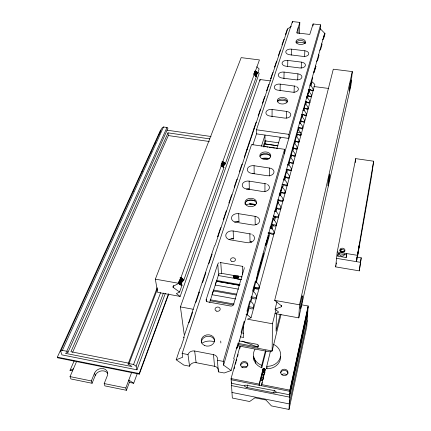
<?xml version="1.0" encoding="UTF-8"?>
<svg xmlns="http://www.w3.org/2000/svg" width="431" height="431" viewBox="0 0 431 431"><rect width="100%" height="100%" fill="white"/><g stroke="black" fill="none" stroke-linecap="round" stroke-linejoin="round"><path stroke-width="0.65" d="M280.554 356.394A13.528 11.712 1.3 0 1 267.753 368.758L266.762 368.704L266.762 366.302L270.372 351.567M269.558 176.058L269.59 168.042L254.064 165.725A5.533 3.895 -1.1 0 0 247.448 168.731A5.533 3.895 -1.1 0 0 251.618 173.354L267.285 175.713A5.555 3.922 0 0 0 273.879 172.696A5.555 3.922 0 0 0 269.59 168.042M272.047 116.806L272.101 109.458L286.615 111.43A5.177 3.394 0.8 0 1 290.699 115.449A5.177 3.394 0.8 0 1 284.616 118.078L269.984 116.063A5.156 3.373 -0.1 0 1 266.002 112.071A5.156 3.373 -0.1 0 1 272.101 109.458M275.996 309.657L272.467 323.778L272.139 350.979L269.768 351.841L237.443 345.716M265.038 369.162L265.043 370.353L264.198 369.679L262.98 370.207L259.166 385.282L259.155 384.102L262.975 369.017L264.192 368.483L265.038 369.162L265.033 369.669L261.423 385.729L262.21 382.496M280.112 90.79L280.22 84.126L295.51 86.227M280.209 138.513L280.231 137.225L276.891 148.404M257.781 72.149L259.166 73.432L180.163 296.42L176.344 293.635L179.571 292.04L182.054 285.074C179.797 284.104 182.728 281.077 183.827 280.102L180.982 277.661M276.411 313.768L276.088 331.17L280.236 314.188M283.943 78.728L284.077 72.085L297.918 73.852A4.924 3.065 1.1 0 1 301.856 77.472A4.924 3.065 1.1 0 1 296.113 79.854L282.165 78.054A4.903 3.049 0.4 0 1 278.318 74.455A4.903 3.049 0.4 0 1 284.077 72.085M284.492 153.398L284.584 149.315L251.564 144.547L182.168 353.436L182.717 357.213L176.204 359.793L183.87 365.095L189.57 366.21A5.344 4.628 -11.3 0 1 196.116 362.692L214.552 366.285A5.355 4.676 -8.4 0 1 218.35 369.432M275.08 309.221L281.389 306.732L281.411 305.784L274.666 300.375L333.298 69.202L352.31 71.589L350.947 85.23L298.796 317.868L275.021 313.569L278.733 312.103L275.08 309.221L276.988 301.603M286.453 118.116L286.615 111.43M287.671 66.396L287.816 60.432L301.441 62.129A4.843 2.963 1.2 0 1 305.337 65.636A4.843 2.963 1.2 0 1 299.696 67.942L285.963 66.207A4.827 2.952 0.5 0 1 282.16 62.727A4.827 2.952 0.5 0 1 287.816 60.432M256.52 133.858L256.467 129.779L292.423 21.55L299.814 22.412L296.652 32.869L309.776 34.426L313.111 23.953L320.567 24.82L288.91 134.353L288.797 138.437L256.52 133.858L252.862 144.935M291.264 55.093L291.431 49.145L304.852 50.783A4.768 2.872 1.3 0 1 308.704 54.177A4.768 2.872 1.3 0 1 303.16 56.413L289.637 54.742A4.752 2.855 0.6 0 1 285.877 51.37A4.752 2.855 0.6 0 1 291.431 49.145M292.385 22.881L292.423 21.55M294.055 92.627L294.276 85.958M297.95 33.494L298.155 27.589M297.697 79.837L297.918 73.852M299.41 33.494L299.814 22.412M301.199 68.103L301.441 62.129M240.04 346.185L231.081 378.574L232.325 398.039L249.619 401.52L254.953 397.802L265.954 400.006L271.428 405.91L289.029 409.45L289.869 390.152L308.149 305.988L301.528 304.803M304.593 56.736L304.852 50.783M223.156 167.444L223.457 165.957L225.305 163.769L222.434 161.216M313.008 25.914L313.111 23.953M298.796 317.868L299.486 304.792L352.31 71.589M238.661 343.469L238.057 343.028L233.694 358.63L234.308 359.071L231.118 370.515L223.57 365.154L320.33 28.823L320.567 24.82M255.615 76.098L257.582 73.248L259.128 68.917L256.79 66.757M308.655 89.341L309.959 89.508L312.049 90.876L313.202 90.365L313.089 89.093L311.667 86.615L310.977 85.855L309.77 85.699M305.229 101.576L306.554 101.754L308.682 103.117L309.867 102.567L309.42 100.445L307.605 97.982L308.273 95.58L310.379 96.943L311.548 96.42L311.101 94.319L309.302 91.868L309.959 89.508M254.252 72.834L257.582 73.248L255.087 70.824M308.149 305.988L306.78 326.526L289.029 409.45M301.711 114.231L303.036 114.414L305.207 115.767L305.773 115.794L306.419 115.179L306.306 113.838L305.466 112.135L304.119 110.514L302.874 110.352M304.119 110.514L304.809 108.03L306.958 109.388L308.16 108.822L307.707 106.672L305.875 104.194L306.554 101.754M298.08 127.317L299.394 127.501L301.614 128.847L302.19 128.864L302.853 128.217L302.4 125.992L300.515 123.465L301.231 120.901L303.424 122.253L303.995 122.275L304.652 121.644L304.2 119.446L302.33 116.936L303.036 114.414M284.412 176.882L285.613 177.055L288.005 178.364L289.093 178.062C290.085 176.042 288.226 173.876 286.879 172.492L287.687 169.593L289.314 170.687L291.13 170.622C292.105 168.623 290.252 166.49 288.932 165.116L289.724 162.266L292.067 163.586L292.676 163.57L293.387 162.837L292.924 160.472L290.952 157.865L291.728 155.068L294.044 156.394L294.648 156.383L295.348 155.672L294.885 153.334L292.929 150.742L293.694 147.995L295.984 149.325L296.582 149.325L297.271 148.63L296.814 146.319L294.874 143.744L295.628 141.045L297.891 142.381L298.484 142.386L299.168 141.707L298.705 139.428L296.787 136.869L297.525 134.213L299.771 135.555L300.353 135.566L301.027 134.903L300.569 132.651L298.667 130.108L299.394 127.501M282.176 184.452L283.501 184.657L285.92 185.955L287.019 185.632C288.032 183.595 286.157 181.403 284.789 180.007L283.587 179.835M280.128 192.21L281.346 192.393L283.797 193.686L284.913 193.347C285.936 191.283 284.056 189.064 282.661 187.657L281.335 187.458M273.324 216.281L274.644 216.491L277.181 217.757L278.34 217.364C279.412 215.231 277.505 212.914 276.039 211.486L276.923 208.308L278.642 209.391L280.57 209.207C281.626 207.101 279.73 204.817 278.286 203.394L279.153 200.275L277.833 200.07M279.153 200.275L280.856 201.363L282.763 201.202C283.803 199.122 281.912 196.865 280.495 195.453L279.272 195.265M267.98 233.009L269.962 233.338L272.554 234.583L273.75 234.146C274.859 231.97 272.931 229.588 271.406 228.134L272.327 224.831L274.089 225.909L274.892 226.092L276.066 225.677C277.155 223.522 275.242 221.168 273.744 219.729L274.644 216.491M250.799 297.595C252.593 297.654 254.468 300.03 256.181 298.36C257.415 296 255.448 293.339 253.692 291.825L254.748 288.032C255.847 288.878 257.657 289.794 258.842 288.625C260.06 286.286 258.099 283.673 256.38 282.17L255.174 281.949M310.977 85.855L312.125 81.734L314.835 84.411L251.031 317.739L247.281 314.862L249.247 307.793C254.915 311.985 254.888 303.693 250.95 301.684L252.027 297.81M373.65 161.21L356.302 261.633L357.035 257.124L361.21 257.813L359.282 270.857L335.657 266.881L337.214 251.995L355.704 158.624L373.65 161.21L371.527 176.435L357.326 257.722M337.834 256.149L338.114 253.503L346.481 254.883L346.163 257.533L337.834 256.149L338.346 253.536M355.241 162.595L355.704 158.624M346.481 254.883L346.637 253.552L337.214 251.995M356.744 259.936L356.906 258.724M234.442 278.34L234.286 275.204C231.576 279.019 239.544 279.196 241.322 279.45M359.282 270.857L361.21 257.813M340.662 250.901L340.873 249.587M357.116 257.533L359.282 245.153L357.245 257.636M356.766 259.947L356.97 258.756M346.163 257.533L346.777 254.252M340.802 251.257L341.174 249.355M335.657 266.881L335.916 265.561M336.18 264.241L336.439 262.921M324.651 33.235L257.986 271.735L255.874 281.729L255.314 281.292L252.588 291.044L253.153 291.485M307.659 313.38L289.562 397.123L231.528 385.605M307.174 320.621L289.271 403.917L231.97 392.458M308.068 307.211L289.815 391.326L231.156 379.754M307.82 310.929L289.664 394.823L276.082 392.129A2.311 1.137 14.6 0 0 273.841 390.524L245.772 385.125A2.29 1.126 15.6 0 0 244.786 386.23A2.29 1.126 15.6 0 0 246.968 387.517L273.809 392.84A2.311 1.137 14.6 0 0 276.082 392.129M273.809 392.84L274.412 390.233M262.996 379.264L263.939 375.39M264.251 374.097L264.876 371.511M266.762 368.704L267.075 367.427M281.039 314.393L272.139 350.979L238.413 344.606M262.867 379.727L263.486 377.195M264.262 374.027L264.882 371.495M281.389 306.732L281.707 305.428M261.03 380.357L262.996 372.583L262.975 369.017M253.557 356.221A13.528 11.712 1.3 0 0 254.145 360.461C255.513 363.834 258.331 366.539 261.762 367.74L261.741 365.332L265.485 350.635M261.762 367.74L265.975 351.152M258.449 345.403L258.002 347.122L238.521 343.453M246.968 387.517L247.636 384.942M234.152 368.909L234.679 366.991M235.445 364.222L235.983 362.282M236.269 361.248L236.797 359.335M237.594 356.459L238.127 354.514M239.738 348.69L240.277 346.75M231.738 381.99L231.382 383.278L244.7 385.917M256.38 282.17L269.962 233.338M280.495 195.453L281.346 192.393M282.661 187.657L283.501 184.657M284.789 180.007L285.613 177.055M274.574 220.553L275.522 217.138L274.213 216.928M236.183 348.356L237.433 347.882L263.702 253.654L263.163 253.207M265.054 245.228L266.207 244.663L268.669 235.843L268.141 235.407M269.935 227.778L271.077 227.202L273.437 218.722L272.925 218.291M274.666 210.98L275.759 210.409L278.033 202.252L277.526 201.821M279.153 194.855L280.263 194.257L282.45 186.391L281.96 185.966M283.506 179.291L284.6 178.682L286.712 171.112L286.232 170.687M287.741 164.276L288.786 163.678L298.613 128.438L298.16 128.018M299.329 122.447L300.477 121.752L302.309 115.179L301.862 114.759M303.117 109.334L304.108 108.714L305.881 102.362L305.444 101.948M309.921 84.632L311.02 83.921L312.68 77.973L312.26 77.564M316.424 61.407L317.502 60.69L319.053 55.109L318.649 54.705M319.651 50.244L320.589 49.613L322.097 44.204L321.698 43.806M306.506 96.824L307.621 96.118L309.339 89.966L308.908 89.551M313.224 72.839L314.312 72.128L315.918 66.358L315.508 65.954M322.528 39.604L323.579 38.887L325.044 33.634L320.33 28.823M223.57 365.154L223.285 361.393L284.584 149.315M273.2 225.472L272.203 228.915L270.215 228.597M244.188 268.572L233.602 304.399A2.581 2.112 -3.8 0 1 230.483 306.015L208.033 301.953A2.57 2.09 -6.3 0 1 206.217 299.453L217.763 264.025L218.549 274.827L209.698 302.384M263.917 147.068L265.922 140.721M263.244 146.411L265 140.856L264.99 135.059L261.445 146.174M215.344 284.385L216.34 281.271L239.523 285.365M176.204 359.793L179.959 348.609L180.492 348.388L184.166 337.441L183.638 337.662L214.638 245.401L215.139 245.137L287.709 28.877M324.888 33.473L323.185 38.478L323.579 38.887M184.193 334.348L180.417 306.92L260.033 79.541L270.458 80.893M220.974 165.256L223.948 167.578L183.827 280.102L179.829 279.412M268.669 235.843L265.674 244.215L266.207 244.663M179.571 292.04L173.095 287.342L172.955 286.389L178.887 283.334L259.446 59.925L241.188 57.635L155.354 279.148L157.601 292.337L180.163 296.42M282.45 186.391L279.767 193.815L280.263 194.257M173.095 287.342L173.785 285.451M160.677 129.893L57.35 357.17L57.582 357.795L139.342 374.151L139.202 373.537L168.456 293.953M139.342 374.151L168.79 293.958M133.691 383.245L128.804 380.045L129.386 382.372L133.691 383.245L137.419 373.154M157.191 287.719L128.082 363.996L131.913 366.549L65.453 353.345L68.076 352.1L167.95 128.293L166.991 127.484L163.505 126.983L161.943 128.099L60.642 351.217L61.94 354.875L136.956 369.814L165.305 293.425M76.616 361.453L70.043 376.608L70.867 378.941L92.072 383.272L91.329 380.945L94.545 373.127A6.982 5.775 -22.9 0 1 103.284 368.613A6.982 5.775 -22.9 0 1 107.33 375.708L104.205 383.568L104.889 385.89L126.428 390.292L129.386 382.372M136.956 369.814L136.126 366.194L163.424 293.058M309.339 89.966L307.19 95.698L307.621 96.118M126.428 390.292L125.825 387.975L131.644 372.481M136.126 366.194L133.578 364.486L160.618 292.638M315.918 66.358L313.897 71.708L314.312 72.128M128.082 363.996L129.058 363.592L157.595 288.716M92.072 383.272L95.267 375.471A6.955 5.765 -23.1 0 1 101.355 370.919A6.955 5.765 -23.1 0 1 107.766 373.558M72.413 370.843L70.021 370.358L74.051 361.124M72.591 352.38L168.343 135.56L168.009 132.85L209.838 138.901M168.009 132.85L70.926 351.718L128.395 363.096M60.642 351.217L62.382 350.381L66.762 351.249L166.991 127.484M133.227 191.202L133.788 189.979M141.853 172.217L142.408 170.988M150.473 153.231L151.028 152.003M154.368 144.654L155.478 142.203M159.093 134.24L160.208 131.794M62.382 350.381L163.505 126.983M262.996 372.583L263.109 368.785M218 263.546L218.894 262.802M262.603 380.185L261.261 380.395L260.68 379.302L260.696 380.476M291.286 26.28L287.294 29.179L285.559 34.345L285.974 34.044M284.212 39.291L283.792 39.593L282.003 44.921L282.424 44.619M280.608 50.034L280.188 50.33L278.34 55.825L278.765 55.529M276.891 61.11L276.465 61.412L274.558 67.08L274.989 66.783M273.055 72.543L272.624 72.844L270.652 78.695L271.088 78.399M269.095 84.352L268.653 84.648L266.622 90.693L267.064 90.402M265 96.549L264.559 96.846L262.457 103.095L262.905 102.799M260.771 109.156L260.319 109.447L258.147 115.912L258.6 115.621M256.397 122.194L255.939 122.485L244.302 157.121L244.77 156.836M253.692 129.176L254.15 128.885M251.408 135.98L251.866 135.69M249.08 142.903L249.544 142.613M246.715 149.945L247.178 149.659M242.319 164.136L241.85 164.421L239.35 171.856L239.825 171.576M237.282 179.145L236.808 179.425L234.216 187.14L234.696 186.86M232.061 194.72L231.576 194.995L228.888 202.996L229.373 202.726M226.636 210.883L226.146 211.152L223.355 219.471L223.845 219.201M221.001 227.676L220.505 227.945L217.601 236.587L218.097 236.323M211.621 254.387L212.122 254.134L209.046 263.309L208.539 263.562M205.393 272.92L205.905 272.667L202.694 282.224L202.182 282.472M198.906 292.223L199.424 291.981L196.078 301.942L195.561 302.179M192.145 312.351L192.668 312.114L189.177 322.507L188.654 322.738M70.021 370.358L73.399 368.855M255.82 76.174L256.51 76.255L255.82 76.174L256.51 76.255L225.305 163.769L222.013 163.295M251.031 317.739L247.416 319.193L272.467 323.778M263.115 369.981L263.907 369.69M263.131 372.357L264.208 372.055L264.704 372.319L264.693 368.747M231.118 370.515L224.163 372.993L218.372 371.856L217.375 360.251A5.463 4.719 -8 0 0 213.485 354.627L194.672 351.006A5.452 4.666 -10.7 0 0 187.986 354.562L182.168 353.436M223.177 167.465L223.511 167.379L223.069 167.126M254.198 73.329L257.242 73.582L256.951 72.44L254.974 72.133M221.949 163.839L224.928 164.13L224.589 162.891L222.062 162.449M256.041 76.379L255.739 76.325M179.77 280.01L183.407 280.484L182.959 279.961L183.428 279.606L182.992 279.132L180.487 278.631M223.463 167.611L223.948 167.578M181.187 284.923L182.054 285.074L180.53 284.816M178.553 282.709L181.78 285.042M266.762 366.302L267.759 366.35A13.582 11.729 1.3 0 0 280.29 357.369A13.582 11.729 1.3 0 0 273.685 344.423M220.122 262.501L242.944 266.417M235.471 278.394C236.905 278.728 238.893 277.553 238.365 275.915L238.445 277.796M254.726 72.629L257.28 72.839L254.737 72.478M254.004 74.046L256.623 74.261L254.031 73.89M254.306 72.182L256.951 72.44M253.816 73.62L256.833 73.669M254.71 75.075L255.939 75.199L254.613 74.994M221.103 164.556L224.244 164.874L221.76 164.464M222.315 163.042L224.96 163.322L222.326 162.896M221.389 166.075L223.285 166.285L221.421 165.983M254.71 71.848L256.596 72.058L254.71 71.74M254.678 73.297L257.242 73.582L254.699 73.146M223.274 167.573L223.684 167.616M254.263 74.692L256.127 74.902L254.285 74.579M221.997 164.195L224.573 164.502L224.476 164.216M222.057 162.584L224.589 162.891M221.556 165.73L223.457 165.957L221.588 165.623M306.376 97.826L307.605 97.982M254.92 71.535L256.229 71.702M179.318 280.888L182.631 281.308L179.355 280.678M254.295 72.349L256.935 72.688M253.827 74.261L256.359 74.59M313.876 86.529L328.508 88.43M309.911 89.934L313.202 90.365M308.23 95.978L311.548 96.42M299.249 123.298L300.515 123.465M178.854 282.644L181.51 283L178.903 282.494M306.581 102.131L309.867 102.567M222.234 162.218L224.185 162.482L222.234 162.121M221.609 163.688L224.928 164.13L221.631 163.494M221.114 165.267L223.678 165.612L221.151 165.111M180.158 279.164L183.428 279.606L180.163 278.986M304.184 108.283L308.16 108.822M302.487 114.641L306.419 115.179M301.344 121.186L304.652 121.644M298.187 127.571L302.853 128.217M297.25 132.188L300.569 132.651M297.067 134.348L301.027 134.903M256.467 129.779L288.91 134.353M295.17 141.142L299.168 141.707M265 140.856L278.814 142.833M287.601 164.922L288.932 165.116M264.925 143.879L278.038 145.764M264.952 143.976L277.483 145.78M292.654 147.962L297.271 148.63M166.91 130.162L211.055 136.508M264.063 146.572L265.383 146.761M266.697 146.955L268.012 147.143M269.327 147.332L271.304 147.617M272.618 147.806L274.59 148.092M275.905 148.286L277.225 148.474M179.819 280.43L183.008 280.888L182.895 280.565M168.343 135.56L209.369 141.513M291.356 155.09L295.348 155.672M180.19 277.758L181.51 277.952L180.271 277.726M179.231 282.23L181.72 282.591L179.102 282.036M262.387 158.269L268.324 159.152M288.77 162.158L293.387 162.837M221.906 161.83L223.759 162.104M286.071 169.345L291.394 170.137M222.046 162.773L224.573 163.15M221.335 164.857L223.942 165.245M180.492 278.76L182.992 279.132M221.911 166.404L223.156 166.592M284.74 176.872L289.363 177.567M281.971 184.317L287.294 185.125M267.532 184.479A5.662 4.073 -0.3 0 1 268.782 189.36A5.662 4.073 -0.3 0 1 262.538 191.493L245.207 188.676A5.641 4.046 -1.4 0 1 242.588 183.719A5.641 4.046 -1.4 0 1 249.129 181.117L266.32 183.881M274.789 211.298L276.039 211.486M280.565 192.118L285.187 192.829M247.987 188.913L249.312 189.117L249.129 181.117M179.285 284.072L181.198 284.363L179.323 284.013M277.796 199.86L283.043 200.674M270.135 227.934L271.406 228.134M249.775 203.771L255.066 204.606M276.228 207.936L280.856 208.669M249.339 203.982L255.152 204.897M179.318 283.781L181.192 284.077L179.226 283.679M254.457 73.529L256.919 73.922M273.373 215.974L278.631 216.809M238.682 213.706L255.071 216.33A5.883 4.402 -1 0 1 259.521 221.561A5.883 4.402 -1 0 1 252.485 224.939L235.94 222.256A5.862 4.369 -2.4 0 1 231.625 217.062A5.862 4.369 -2.4 0 1 238.682 213.706L238.989 221.653A5.797 4.358 -2.4 0 0 234.631 222.245M178.838 281.664L181.984 282.165L178.887 281.459M271.724 224.362L276.357 225.111M237.012 221.335L238.989 221.653M255.071 216.33L255.2 224.276L256.477 224.481M180.12 279.956L183.407 280.484L180.142 279.767M268.782 232.708L274.046 233.57M252.577 234.787A6.002 4.579 -1.5 0 1 253.805 240.282A6.002 4.579 -1.5 0 1 247.152 242.669L230.294 239.868A5.98 4.547 -3 0 1 225.925 234.464A5.98 4.547 -3 0 1 233.149 230.973L251.305 234.114M340.555 251.203L344.509 251.855M346.637 253.552L357.154 255.287M180.611 278.383L182.523 278.695L180.605 278.297M231.598 238.564L233.521 238.882L233.149 230.973M249.845 233.715L250.034 241.619L251.338 241.839M336.552 258.341L360.483 262.328M178.606 283.312L181.241 283.749L178.66 283.178M181.009 284.67L179.759 284.46L181.537 284.902L179.63 284.616M179.204 284.158L180.487 284.374L179.199 284.11M180.056 284.573L181.381 284.805L180.083 284.552M218.549 274.827A2.43 1.929 -4.5 0 1 221.502 273.351L242.087 276.934M218.194 275.501L241.241 279.525M216.556 280.468L240.159 284.616M253.929 287.041L259.171 287.962M216.454 281.163L239.636 285.241M254.209 287.806L258.842 288.625M180.077 277.957L182.022 278.302M215.144 285.01L238.542 289.147M180.487 278.959L182.986 279.401M179.086 281.174L182.286 281.734M178.736 282.919L181.349 283.388M155.354 279.148L178.887 283.334M274.666 300.375L299.486 304.792M213.485 290.02L236.657 294.147M251.219 296.738L256.515 297.681M179.98 284.379L181.262 284.611M236.134 294.993L213.248 290.898L212.025 294.712L235.649 298.942M246.036 314.635L247.281 314.862M222.019 164.039L224.573 164.502M210.317 299.766L234.033 304.044M248.531 306.656L253.8 307.605M210.091 300.725L233.203 304.911M180.417 306.92L193.368 309.291M179.662 284.6L181.553 284.95M241.511 332.845L243.477 333.211M240.396 336.853L243.682 337.468L243.267 326.709M239.049 340.921L257.964 344.488L258.002 347.122L241.931 341.061M217.375 360.251L223.285 361.393M263.077 372.12L265.065 372.508M262.129 374.264L264.084 374.647M261.536 377.152L263.465 377.529M231.081 378.574L259.155 384.102M261.412 384.549L289.869 390.152M129.058 363.592L133.578 364.486M57.35 357.17L139.202 373.537M70.043 376.608L91.329 380.945M104.205 383.568L125.825 387.975M179.846 280.231L183.008 280.888M261.741 365.332C258.304 364.13 255.464 361.42 254.091 358.042A13.582 11.729 1.3 0 1 255.028 349.121M264.198 369.679L265.043 370.353M66.762 351.249L68.076 352.1M255.755 75.791L256.138 76.045L253.934 74.019M236.824 347.434L237.433 347.882M241.683 332.619L241.091 332.177L244.054 321.564L244.646 322.005M247.539 311.613L246.963 311.171L249.802 301L250.379 301.441M257.986 271.735L258.535 272.187M260.599 262.377L261.148 262.824M270.555 226.765L271.077 227.202M275.247 209.978L275.759 210.409M284.115 178.251L284.6 178.682M288.307 163.252L288.786 163.678M290.349 155.952L290.823 156.378M292.353 148.781L292.821 149.207M294.325 141.74L294.782 142.16M296.259 134.817L296.717 135.237M300.024 121.332L300.477 121.752M303.672 108.3L304.108 108.714M310.6 83.506L311.02 83.921M317.092 60.286L317.502 60.69M320.185 49.215L320.589 49.613M94.545 373.127L95.267 375.471M244.145 267.559L244.253 268.06M187.986 354.562L189.57 366.21M194.672 351.006L196.116 362.692M206.217 299.453L206.406 301.447M213.485 354.627L214.552 366.285M220.715 341.05L220.866 342.968M220.764 262.544L221.502 273.351M233.914 275.619L234.038 278.124M233.688 276.093L233.747 277.348M235.418 275.921L235.536 278.431M234.809 275.506L234.96 278.642M236.667 275.872L236.781 278.383M236.037 275.829L236.156 278.34M237.761 276.33L237.847 278.21M237.228 275.414L237.336 277.925M238.133 276.088L238.214 277.968M242.341 266.245L242.642 274.504M254.091 358.042L254.145 360.461M255.588 360.844L255.631 363.258M254.064 165.725L254.193 173.741A5.479 3.895 -1.1 0 0 252.776 173.661M260.033 79.541L260.038 80.883M263.357 368.645L263.363 369.841M264.192 368.483L264.208 372.055M263.901 368.494L263.917 372.066M263.616 368.537L263.621 369.733M264.936 183.531L264.952 191.531M264.882 368.941L264.882 370.137M264.456 368.602L264.462 369.798M241.796 367.26A3.599 3.157 -2.7 0 1 246.871 367.061M282.17 374.42A3.637 3.206 5 0 1 286.577 374.754M240.751 365.143A3.62 3.162 -2.7 0 1 244.636 362.681A3.62 3.162 -2.7 0 1 247.895 365.682M280.716 372.88A3.663 3.216 4.9 0 1 284.535 370.374A3.663 3.216 4.9 0 1 287.951 373.429M339.779 251.063A2.538 1.939 7.2 0 1 340.296 250.169L340.77 249.84A2.538 1.939 7.2 0 1 344.304 250.422L344.628 250.885A2.538 1.939 7.2 0 1 344.789 251.386M344.482 254.031A2.527 1.934 7.3 0 1 343.954 255.438L343.485 255.766A2.527 1.934 7.3 0 1 339.957 255.184L339.639 254.721A2.527 1.934 7.3 0 1 339.488 253.714M341.056 252.275A2.527 1.934 7.3 0 1 342.979 252.399M250.034 241.619A5.932 4.569 -1.5 0 1 251.478 242.017M229.076 239.501A5.91 4.536 -3 0 1 233.521 238.882M202.57 342.769A13.14 11.26 -8.2 0 1 214.336 341.788M201.482 343.135A6.686 5.668 -7.9 0 1 207.467 336.288A6.686 5.668 -7.9 0 1 214.719 341.638M255.2 224.276A5.819 4.391 -1 0 1 256.617 224.659M245.056 204.24A5.743 4.218 -1.2 0 1 250.583 199.833A5.743 4.218 -1.2 0 1 256.537 203.809M246.451 201.045A11.416 8.426 -1.2 0 1 255.109 200.889M246.009 204.822A11.362 8.421 -1.2 0 1 255.707 204.65M246.44 189.225A5.576 4.041 -1.4 0 1 249.312 189.117M259.995 156.469A5.436 3.766 -0.3 0 1 265.738 153.511A5.436 3.766 -0.3 0 1 270.727 157.046M262.043 158.446A10.753 7.532 -0.2 0 1 269.154 158.576M260.717 155.192A10.802 7.532 -0.2 0 1 270.194 155.273M277.375 101.619A5.07 3.27 0.5 0 1 282.677 99.038A5.07 3.27 0.5 0 1 287.396 102.104M277.252 101.312A10.08 6.546 0.5 0 1 286.68 101.166M296.603 86.69A5.005 3.168 1 0 1 297.859 90.488A5.005 3.168 1 0 1 292.412 92.169L277.004 90.025A4.983 3.152 0.3 0 1 274.52 86.178A4.983 3.152 0.3 0 1 280.22 84.126M296.043 42.701A4.676 2.775 1.1 0 1 300.876 40.498A4.676 2.775 1.1 0 1 305.299 43.089M296.253 42.917A9.304 5.56 1.1 0 1 305.482 43.299M218.544 370.638A5.355 4.676 -8.4 0 1 218.372 371.856M300.913 301.528L300.057 308.111L300.515 308.838L301.802 303.09L302.648 296.593L302.217 295.758L300.913 301.528M328.724 178.38L327.91 184.393L328.093 185.976L329.877 175.659L329.704 174.022L328.724 178.38M350.171 83.388L349.417 91L350.953 82.062L350.947 79.95L350.171 83.388M344.417 251.456L343.938 251.785A2.543 1.939 7.2 0 1 340.393 251.198L340.07 250.74A2.543 1.939 7.2 0 1 340.442 248.832L340.916 248.504A2.543 1.939 7.2 0 1 344.455 249.091L344.778 249.549A2.543 1.939 7.2 0 1 344.417 251.456M254.996 205.296L253.837 206.018A5.759 4.218 -1.2 0 1 245.875 204.757L245.255 203.761A5.759 4.218 -1.2 0 1 246.559 199.645L247.712 198.933A5.759 4.218 -1.2 0 1 255.626 200.173L256.256 201.164A5.759 4.218 -1.2 0 1 254.996 205.296M269.348 158.199L268.265 158.845A5.447 3.766 -0.3 0 1 260.712 157.73L260.108 156.841A5.447 3.766 -0.3 0 1 261.272 153.161L262.355 152.531A5.447 3.766 -0.3 0 1 269.86 153.625L270.474 154.508A5.447 3.766 -0.3 0 1 269.348 158.199M286.195 102.901L285.198 103.462A5.08 3.27 0.5 0 1 278.135 102.513L277.553 101.738A5.08 3.27 0.5 0 1 278.566 98.543L279.563 97.993A5.08 3.27 0.5 0 1 286.583 98.925L287.17 99.696A5.08 3.27 0.5 0 1 286.195 102.901M304.275 43.553L303.37 44.032A4.687 2.775 1 0 1 296.835 43.24L296.28 42.588A4.687 2.775 1 0 1 297.142 39.873L298.047 39.399A4.687 2.775 1 0 1 304.545 40.18L305.105 40.832A4.687 2.775 1 0 1 304.275 43.553M242.524 367.449A3.631 3.168 -2.7 0 0 247.857 364.486A3.631 3.168 -2.7 0 0 242.303 361.97A3.631 3.168 -2.7 0 0 242.524 367.449M281.933 374.787A3.669 3.216 4.8 0 0 287.935 373.09A3.669 3.216 4.8 0 0 283.145 369.34A3.669 3.216 4.8 0 0 281.933 374.787M216.346 311.074A2.591 2.133 -5.5 0 0 220.203 309.07A2.591 2.133 -5.5 0 0 216.297 307.378A2.591 2.133 -5.5 0 0 216.346 311.074M231.813 261.385A2.457 1.918 -3 0 0 235.45 259.575A2.457 1.918 -3 0 0 231.711 258.061A2.457 1.918 -3 0 0 231.813 261.385M204.601 345.527A6.702 5.678 -7.8 0 0 214.59 340.167A6.702 5.678 -7.8 0 0 204.531 335.674A6.702 5.678 -7.8 0 0 204.601 345.527"/></g></svg>
